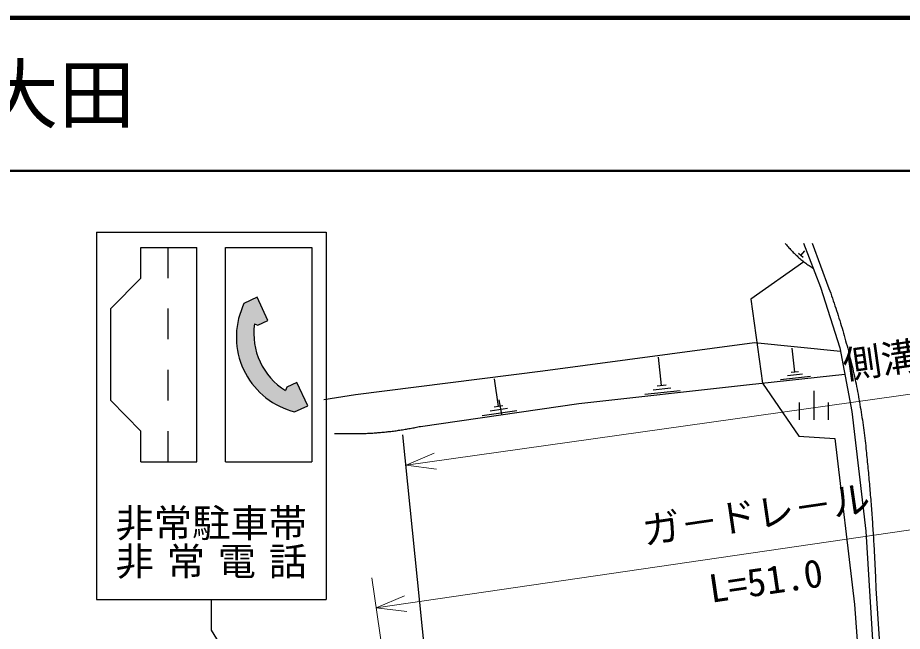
# Model space of a CAD drawing. Units: millimetres, scale not verified. Extents: x 40000 to 680000, y 20000 to 380000.
# Drawn here: x 437358 to 495120, y 339931 to 380000 of the extents above; entities that cross this region are included whole.
import ezdxf
from ezdxf.enums import TextEntityAlignment as Align

# ---------------------------------------------------------------- set-up
doc = ezdxf.new("R2010")
doc.units = ezdxf.units.MM
doc.header["$LTSCALE"] = 1000
for name, color, linetype, lineweight in [('M-BGD', 7, 'Continuous', 25), ('M-STR-HTXT', 7, 'Continuous', 13), ('M-STR-STRC', 7, 'Continuous', 25), ('M-TTL', 2, 'Continuous', 140), ('M-TTL-LINE', 7, 'Continuous', 50)]:
    doc.layers.add(name, color=color, linetype=linetype, lineweight=lineweight)
doc.layers.add('M-TTL-TXT', color=7, linetype='Continuous')
doc.styles.add('@ＭＳ ゴシック', font='')
doc.styles.add('ＭＳ ゴシック', font='')
doc.styles.get('@ＭＳ ゴシック').set_extended_font_data('@MS Gothic')
doc.styles.get('ＭＳ ゴシック').set_extended_font_data('MS Gothic')

msp = doc.modelspace()

# ---------------------------------------------------------------- hatches: boundary and pattern name
at = {"layer": 'M-STR-STRC'}
for points in [[(455200, 354335), (455426, 354253), (456296, 354659), (455586, 356182), (454933, 355877), (454851, 355652), (454800, 355684), (454736, 355725), (454673, 355768), (454610, 355811), (454549, 355856), (454488, 355901), (454428, 355948), (454369, 355996), (454310, 356045), (454253, 356095), (454196, 356145), (454140, 356197), (454086, 356250), (454032, 356304), (453979, 356358), (453927, 356414), (453876, 356470), (453826, 356528), (453777, 356586), (453729, 356645), (453682, 356705), (453636, 356766), (453591, 356827), (453547, 356889), (453505, 356952), (453463, 357016), (453423, 357081), (453383, 357146), (453345, 357211), (453308, 357278), (453272, 357345), (453238, 357413), (453204, 357481), (453172, 357550), (453141, 357620), (453111, 357690), (453082, 357760), (453055, 357831), (453029, 357903), (453004, 357974), (452980, 358047), (452958, 358119), (452937, 358193), (452917, 358266), (452898, 358340), (452881, 358414), (452865, 358488), (452850, 358563), (452837, 358638), (452825, 358713), (452814, 358788), (452805, 358864), (452797, 358940), (452790, 359015), (452785, 359091), (452780, 359167), (452778, 359243), (452776, 359319), (452776, 359396), (452777, 359472), (452780, 359548), (452784, 359624), (452789, 359700), (452795, 359775), (452803, 359851), (452812, 359927), (452823, 360002), (453048, 359920), (453701, 360224), (452991, 361747), (452121, 361341), (452039, 361116), (452005, 361035), (451973, 360953), (451942, 360871), (451912, 360789), (451884, 360706), (451858, 360622), (451832, 360538), (451809, 360454), (451787, 360369), (451766, 360284), (451747, 360198), (451729, 360113), (451713, 360026), (451698, 359940), (451685, 359853), (451673, 359767), (451663, 359680), (451654, 359592), (451647, 359505), (451642, 359418), (451638, 359330), (451635, 359242), (451634, 359155), (451635, 359067), (451637, 358980), (451640, 358892), (451645, 358805), (451652, 358717), (451660, 358630), (451670, 358543), (451681, 358456), (451694, 358369), (451708, 358283), (451724, 358197), (451741, 358111), (451760, 358025), (451780, 357940), (451802, 357855), (451825, 357770), (451849, 357686), (451876, 357603), (451903, 357519), (451932, 357437), (451963, 357355), (451994, 357273), (452028, 357192), (452062, 357111), (452099, 357032), (452136, 356952), (452175, 356874), (452215, 356796), (452257, 356719), (452300, 356643), (452344, 356567), (452390, 356492), (452436, 356418), (452485, 356345), (452534, 356272), (452585, 356201), (452637, 356130), (452690, 356061), (452744, 355992), (452800, 355924), (452856, 355857), (452914, 355792), (452973, 355727), (453034, 355663), (453095, 355600), (453157, 355539), (453221, 355478), (453285, 355419), (453350, 355361), (453417, 355304), (453484, 355248), (453553, 355193), (453622, 355139), (453692, 355087), (453764, 355036), (453836, 354986), (453909, 354938), (453982, 354890), (454057, 354844), (454132, 354800), (454209, 354756), (454285, 354714), (454363, 354674), (454441, 354634), (454520, 354596), (454600, 354560), (454680, 354525), (454761, 354491), (454843, 354458), (454925, 354428), (455007, 354398), (455090, 354370), (455174, 354343)], [(452039, 361116), (452121, 361341), (452991, 361747), (453701, 360224), (453048, 359920), (452823, 360002), (452812, 359927), (452803, 359851), (452795, 359775), (452789, 359700), (452784, 359624), (452780, 359548), (452777, 359472), (452776, 359396), (452776, 359319), (452778, 359243), (452780, 359167), (452785, 359091), (452790, 359015), (452797, 358940), (452805, 358864), (452814, 358788), (452825, 358713), (452837, 358638), (452850, 358563), (452865, 358488), (452881, 358414), (452898, 358340), (452917, 358266), (452937, 358193), (452958, 358119), (452980, 358047), (453004, 357974), (453029, 357903), (453055, 357831), (453082, 357760), (453111, 357690), (453141, 357620), (453172, 357550), (453204, 357481), (453238, 357413), (453272, 357345), (453308, 357278), (453345, 357211), (453383, 357146), (453423, 357081), (453463, 357016), (453505, 356952), (453547, 356889), (453591, 356827), (453636, 356766), (453682, 356705), (453729, 356645), (453777, 356586), (453826, 356528), (453876, 356470), (453927, 356414), (453979, 356358), (454032, 356304), (454086, 356250), (454140, 356197), (454196, 356145), (454253, 356095), (454310, 356045), (454369, 355996), (454428, 355948), (454488, 355901), (454549, 355856), (454610, 355811), (454673, 355768), (454736, 355725), (454800, 355684), (454851, 355652), (454933, 355877), (455586, 356182), (456296, 354659), (455426, 354253), (455200, 354335), (455174, 354343), (455090, 354370), (455007, 354398), (454925, 354428), (454843, 354458), (454761, 354491), (454680, 354525), (454600, 354560), (454520, 354596), (454441, 354634), (454363, 354674), (454285, 354714), (454209, 354756), (454132, 354800), (454057, 354844), (453982, 354890), (453909, 354938), (453836, 354986), (453764, 355036), (453692, 355087), (453622, 355139), (453553, 355193), (453484, 355248), (453417, 355304), (453350, 355361), (453285, 355419), (453221, 355478), (453157, 355539), (453095, 355600), (453034, 355663), (452973, 355727), (452914, 355792), (452856, 355857), (452800, 355924), (452744, 355992), (452690, 356061), (452637, 356130), (452585, 356201), (452534, 356272), (452485, 356345), (452436, 356418), (452390, 356492), (452344, 356567), (452300, 356643), (452257, 356719), (452215, 356796), (452175, 356874), (452136, 356952), (452099, 357032), (452062, 357111), (452028, 357192), (451994, 357273), (451963, 357355), (451932, 357437), (451903, 357519), (451876, 357603), (451849, 357686), (451825, 357770), (451802, 357855), (451780, 357940), (451760, 358025), (451741, 358111), (451724, 358197), (451708, 358283), (451694, 358369), (451681, 358456), (451670, 358543), (451660, 358630), (451652, 358717), (451645, 358805), (451640, 358892), (451637, 358980), (451635, 359067), (451634, 359155), (451635, 359242), (451638, 359330), (451642, 359418), (451647, 359505), (451654, 359592), (451663, 359680), (451673, 359767), (451685, 359853), (451698, 359940), (451713, 360026), (451729, 360113), (451747, 360198), (451766, 360284), (451787, 360369), (451809, 360454), (451832, 360538), (451858, 360622), (451884, 360706), (451912, 360789), (451942, 360871), (451973, 360953), (452005, 361035)]]:
    msp.add_hatch(color=256, dxfattribs=at).paths.add_polyline_path(points)

# ---------------------------------------------------------------- linework, layer by layer
at = {"layer": 'M-BGD'}
for p, q in [((488651, 364344), (488347, 364611)), ((488499, 364477), (488765, 364781)), ((488099, 356857), (487928, 358418)), ((479405, 355978), (479203, 357828)), ((468745, 354616), (468482, 356423)), ((489118, 356574), (487166, 356360)), ((488608, 356715), (487632, 356608)), ((488343, 356884), (487855, 356830)), ((479694, 356009), (479116, 355946)), ((480612, 355642), (478300, 355389)), ((480009, 355810), (478853, 355683)), ((489349, 355632), (489349, 353736)), ((468981, 354089), (468800, 355046)), ((488401, 353736), (488401, 354874)), ((490297, 353736), (490297, 354874)), ((469939, 354329), (467681, 354001)), ((469342, 354473), (468213, 354309)), ((469027, 354657), (468462, 354575)), ((470089, 277450), (462515, 352761))]:
    msp.add_line(p, q, dxfattribs=at)
for points in [[(487467, 365283), (487502, 365238), (487555, 365173), (487608, 365108), (487662, 365044), (487717, 364981), (487773, 364918), (487829, 364856), (487886, 364795), (487944, 364734), (488003, 364674), (488062, 364615), (488122, 364556), (488182, 364498), (488244, 364441), (488306, 364385), (488368, 364329), (488432, 364274), (488496, 364220), (488560, 364166), (488626, 364114), (488691, 364062), (488758, 364011), (488825, 363960), (488893, 363911), (488961, 363862), (489030, 363814), (489099, 363767), (489169, 363721), (489240, 363676), (489311, 363631)], [(488664, 365283), (489789, 362408), (491048, 358450), (491822, 354275), (492747, 346470), (493566, 332963)], [(489242, 365283), (490327, 362322), (490385, 362162), (490443, 362001), (490500, 361840), (490557, 361679), (490612, 361518), (490668, 361356), (490722, 361194), (490776, 361032), (490830, 360870), (490882, 360708), (490934, 360545), (490986, 360382), (491037, 360219), (491087, 360056), (491136, 359893), (491185, 359729), (491233, 359565), (491281, 359401), (491328, 359237), (491374, 359073), (491420, 358908), (491465, 358744), (491509, 358579), (491553, 358414), (491596, 358248), (491639, 358083), (491680, 357917), (491721, 357752), (491762, 357586), (491802, 357420), (491841, 357254), (491880, 357087), (491917, 356921), (491955, 356754), (491991, 356587), (492027, 356420), (492062, 356253), (492097, 356086), (492131, 355919), (492164, 355751), (492197, 355584), (492229, 355416), (492260, 355248), (492291, 355080), (492321, 354912), (492350, 354744), (492379, 354576), (492407, 354407), (492434, 354239), (492461, 354070), (492487, 353901), (492512, 353732), (492537, 353563), (492561, 353394), (492584, 353225), (492607, 353056), (492629, 352887), (492651, 352717), (492671, 352548), (492691, 352378), (492711, 352209), (492730, 352039), (492748, 351869), (492763, 351724), (492778, 351580), (492792, 351435), (492807, 351290), (492821, 351146), (492836, 351001), (492850, 350856), (492864, 350712), (492877, 350567), (492891, 350422), (492905, 350277), (492918, 350132), (492931, 349988), (492944, 349843), (492957, 349698), (492970, 349553), (492983, 349408), (492995, 349263), (493007, 349118), (493019, 348974), (493031, 348829), (493043, 348684), (493055, 348539), (493066, 348394), (493078, 348249), (493089, 348104), (493100, 347959), (493111, 347814), (493122, 347669), (493132, 347524), (493143, 347379), (493153, 347234), (493163, 347089), (493173, 346944), (493183, 346799), (493193, 346653), (493203, 346508), (493212, 346363), (493221, 346218), (493230, 346073), (493239, 345928), (493248, 345783), (493257, 345638), (493265, 345492), (493274, 345347), (493282, 345202), (493290, 345057), (493298, 344912), (493305, 344766), (493313, 344621), (493320, 344476), (493328, 344331), (493335, 344185), (493342, 344040), (493349, 343895), (493355, 343750), (493362, 343604), (493368, 343459), (493374, 343314), (493380, 343169), (493386, 343023), (493392, 342878), (493398, 342733), (494090, 332222)], [(488691, 364062), (485233, 361622), (485995, 356131), (488359, 352672), (490721, 352526), (491996, 341688), (492783, 331029)], [(491094, 358202), (485476, 358760), (471640, 356926), (459426, 355369), (457350, 355051)], [(458052, 352847), (458078, 352849), (458142, 352854), (458152, 352855), (458190, 352856), (458227, 352857), (458264, 352857), (458302, 352857), (458339, 352855), (458424, 352852), (458509, 352849), (458593, 352846), (458678, 352844), (458763, 352842), (458848, 352840), (458933, 352839), (459018, 352838), (459103, 352837), (459188, 352837), (459272, 352837), (459357, 352837), (459442, 352838), (459527, 352839), (459612, 352840), (459697, 352842), (459782, 352844), (459866, 352846), (459951, 352849), (460036, 352852), (460121, 352856), (460206, 352860), (460290, 352864), (460375, 352868), (460460, 352873), (460545, 352878), (460629, 352884), (460714, 352890), (460799, 352896), (460883, 352903), (460968, 352910), (461052, 352917), (461137, 352925), (461222, 352933), (461306, 352941), (461390, 352950), (461475, 352959), (461559, 352968), (461644, 352978), (461728, 352988), (461812, 352998), (461896, 353009), (461980, 353020), (462064, 353032), (462149, 353044), (462233, 353056), (462316, 353068), (462400, 353081), (462484, 353094), (462568, 353108), (462652, 353122), (462735, 353136), (462819, 353150), (462903, 353165), (462986, 353180), (463070, 353196), (463153, 353212), (463236, 353228), (463320, 353245), (463403, 353262), (463486, 353279), (463569, 353297), (463652, 353315), (473998, 354817), (484936, 356015), (491369, 356720)]]:
    msp.add_lwpolyline(points, dxfattribs=at)
at = {"layer": 'M-STR-HTXT'}
for p, q in [((462715, 350771), (543943, 362240)), ((464556, 351554), (462715, 350771)), ((462715, 350771), (464701, 350529)), ((460775, 341454), (511085, 348819)), ((470143, 277455), (460486, 343433)), ((462612, 342246), (460775, 341454)), ((460775, 341454), (462762, 341222))]:
    msp.add_line(p, q, dxfattribs=at)
at = {"layer": 'M-STR-STRC'}
for p, q in [((442500, 366000), (442500, 342000)), ((442500, 366000), (457500, 366000)), ((457500, 366000), (457500, 342000)), ((445397, 363000), (445397, 365000)), ((445397, 365000), (449046, 365000)), ((447176, 363000), (447176, 365000)), ((449046, 351000), (449046, 365000)), ((450917, 365000), (456565, 365000)), ((450917, 351000), (450917, 365000)), ((456565, 365000), (456565, 351000)), ((445397, 363000), (443435, 361000)), ((443435, 355000), (443435, 361000)), ((447176, 359000), (447176, 361000)), ((447176, 355000), (447176, 357000)), ((443435, 355000), (445397, 353000)), ((445397, 351000), (445397, 353000)), ((447176, 351000), (447176, 353000)), ((445397, 351000), (449046, 351000)), ((450917, 351000), (456565, 351000)), ((442500, 342000), (457500, 342000)), ((450000, 342000), (450000, 340000)), ((450000, 340000), (487497, 278460))]:
    msp.add_line(p, q, dxfattribs=at)
for points in [[(452823, 360002), (453048, 359920), (453701, 360224), (452991, 361747), (452121, 361341), (452039, 361116)], [(455200, 354335), (455426, 354253), (456296, 354659), (455586, 356182), (454933, 355877), (454851, 355652)]]:
    msp.add_lwpolyline(points, dxfattribs=at)
for centre, radius, start, end in [((456655, 359141), 5021, 156.84068, 253.15932), ((457136, 359365), 4360, 171.60151, 238.39849)]:
    msp.add_arc(centre, radius, start, end, dxfattribs=at)
at = {"layer": 'M-TTL'}
msp.add_line((680000, 380000), (40000, 380000), dxfattribs=at)
at = {"layer": 'M-TTL-LINE'}
msp.add_line((40000, 370000), (680000, 370000), dxfattribs=at)

# ---------------------------------------------------------------- texts
at = {"layer": 'M-STR-HTXT', "style": 'ＭＳ ゴシック'}
for s, rotation, p in [('側溝(PU3-B300-H300)', 8.037, (503189, 357496)), ('ガ－ドレ－ル', 8.327, (485785, 346126))]:
    msp.add_text(s, height=1833, rotation=rotation, dxfattribs=at).set_placement(p, align=Align.BOTTOM_CENTER)
at = {"layer": 'M-STR-HTXT', "style": '@ＭＳ ゴシック'}
msp.add_text('L=51.0', height=1833, rotation=8.328, dxfattribs=at).set_placement((486075, 344147), align=Align.TOP_CENTER)
at = {"layer": 'M-STR-STRC', "style": 'ＭＳ ゴシック'}
for s, p in [('非常駐車帯', (450000, 347000)), ('非', (445000, 344500)), ('常', (448333, 344500)), ('電', (451667, 344500)), ('話', (455000, 344500))]:
    msp.add_text(s, height=1833, dxfattribs=at).set_placement(p, align=Align.MIDDLE_CENTER)
at = {"layer": 'M-TTL-TXT', "style": 'ＭＳ ゴシック'}
msp.add_text('美祢市美東町大田', height=3666, dxfattribs=at).set_placement((405024, 375000), align=Align.MIDDLE_LEFT)

doc.saveas('drawing.dxf')
